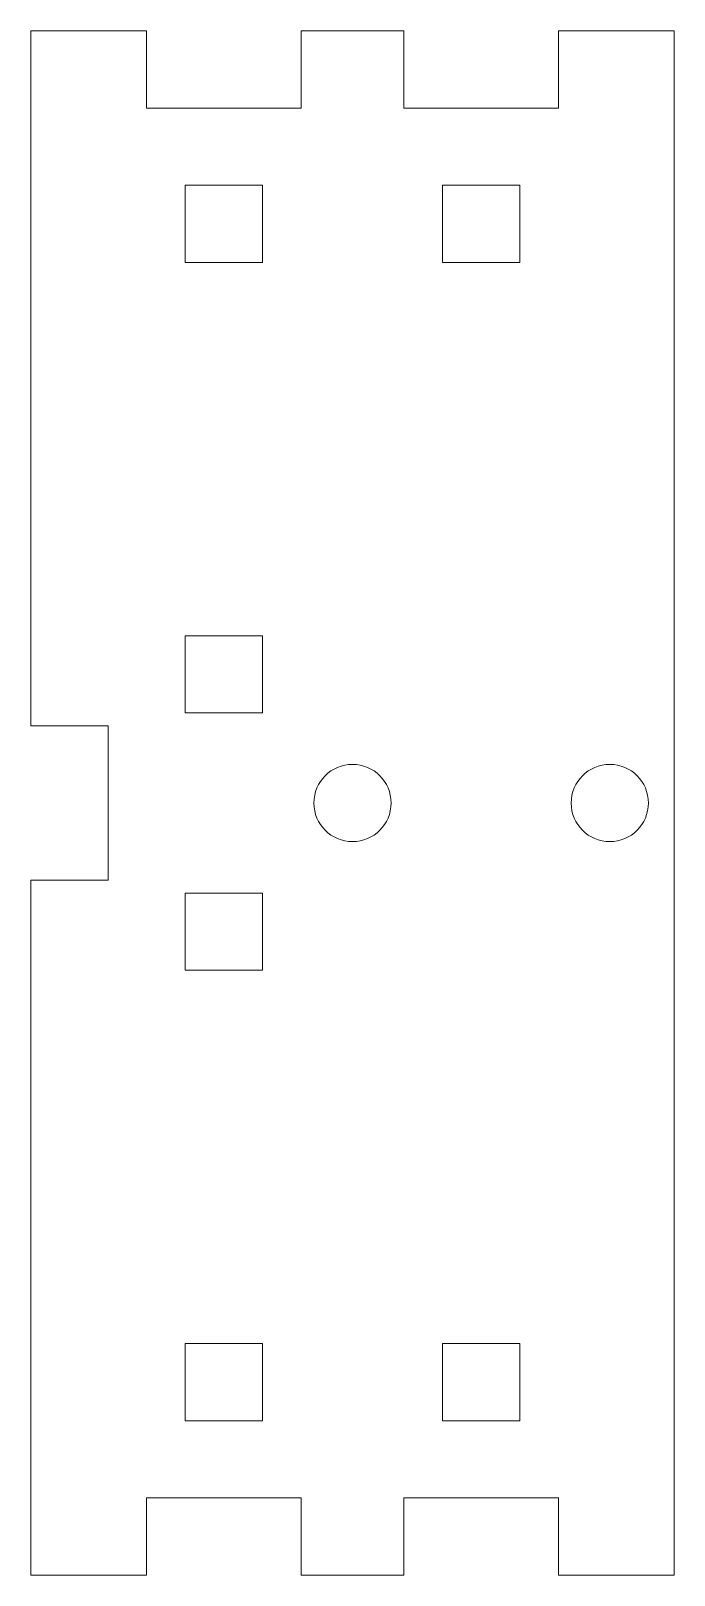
# Model space of a CAD drawing. Header units: millimetres. Extents: x -12.5 to 12.5, y -30 to 30.
import ezdxf

# ---------------------------------------------------------------- set-up
doc = ezdxf.new("R2010")
doc.units = ezdxf.units.MM

msp = doc.modelspace()

# ---------------------------------------------------------------- linework, layer by layer
at = {"color": 7, "linetype": 'Continuous', "lineweight": 15}
for p, q in [((-8, 30), (-12.5, 30)), ((-12.5, 30), (-12.5, 3)), ((-8, 27), (-8, 30)), ((2, 30), (-2, 30)), ((-2, 30), (-2, 27)), ((2, 27), (2, 30)), ((12.5, 30), (8, 30)), ((8, 30), (8, 27)), ((12.5, -30), (12.5, 30)), ((-2, 27), (-8, 27)), ((8, 27), (2, 27)), ((-6.5, 24), (-6.5, 21)), ((-3.5, 24), (-6.5, 24)), ((-3.5, 21), (-3.5, 24)), ((3.5, 24), (3.5, 21)), ((6.5, 24), (3.5, 24)), ((6.5, 21), (6.5, 24)), ((-6.5, 21), (-3.5, 21)), ((3.5, 21), (6.5, 21)), ((-6.5, 6.5), (-6.5, 3.5)), ((-3.5, 6.5), (-6.5, 6.5)), ((-3.5, 3.5), (-3.5, 6.5)), ((-9.5, 3), (-12.5, 3)), ((-9.5, -3), (-9.5, 3)), ((-6.5, 3.5), (-3.5, 3.5)), ((-12.5, -3), (-9.5, -3)), ((-12.5, -3), (-12.5, -30)), ((-6.5, -3.5), (-6.5, -6.5)), ((-3.5, -3.5), (-6.5, -3.5)), ((-3.5, -6.5), (-3.5, -3.5)), ((-6.5, -6.5), (-3.5, -6.5)), ((-6.5, -21), (-6.5, -24)), ((-3.5, -21), (-6.5, -21)), ((-3.5, -24), (-3.5, -21)), ((3.5, -21), (3.5, -24)), ((6.5, -21), (3.5, -21)), ((6.5, -24), (6.5, -21)), ((-6.5, -24), (-3.5, -24)), ((3.5, -24), (6.5, -24)), ((-8, -30), (-8, -27)), ((-8, -27), (-2, -27)), ((-2, -27), (-2, -30)), ((2, -30), (2, -27)), ((2, -27), (8, -27)), ((8, -27), (8, -30)), ((-12.5, -30), (-8, -30)), ((-2, -30), (2, -30)), ((8, -30), (12.5, -30))]:
    msp.add_line(p, q, dxfattribs=at)
for centre in [(0, 0), (10, 0)]:
    msp.add_circle(centre, 1.5, dxfattribs=at)

doc.saveas('drawing.dxf')
